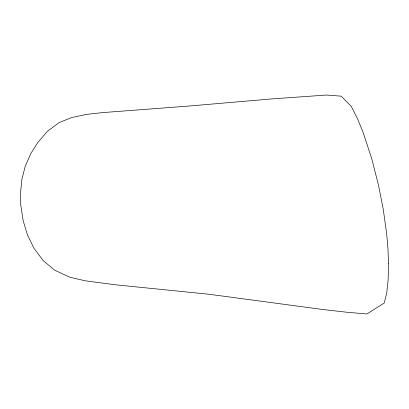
<?xml version="1.0" encoding="UTF-8"?>
<svg xmlns="http://www.w3.org/2000/svg" width="409" height="409" viewBox="0 0 409 409"><rect width="100%" height="100%" fill="white"/><g stroke="black" fill="none" stroke-linecap="round" stroke-linejoin="round"><path stroke-width="0.61" d="M388.55 263.764L388.126 279.986L386.745 292.854L384.255 303.008L366.924 313.964L347.926 312.353L323.606 309.613L209.255 294.281L115.384 284.782L85.128 280.804L69.586 277.128L54.806 270.257L43.4 260.83L34.024 248.432L27.464 234.873L23.139 220.609L20.675 204.454L20.45 193.728L21.841 179.551L25.235 166.207L30.879 153.447L37.863 142.47L47.352 131.35L59.203 122.567L71.912 117.495L86.667 114.362L102.322 112.628L188.462 106.095L271.658 98.917L326.617 95.036L341.198 96.166L351.316 106.458L357.706 119.147L363.064 132.311L371.684 158.493L378.386 184.694L383.264 209.326L386.735 234.449L387.952 248.6L388.55 263.764"/></g></svg>
